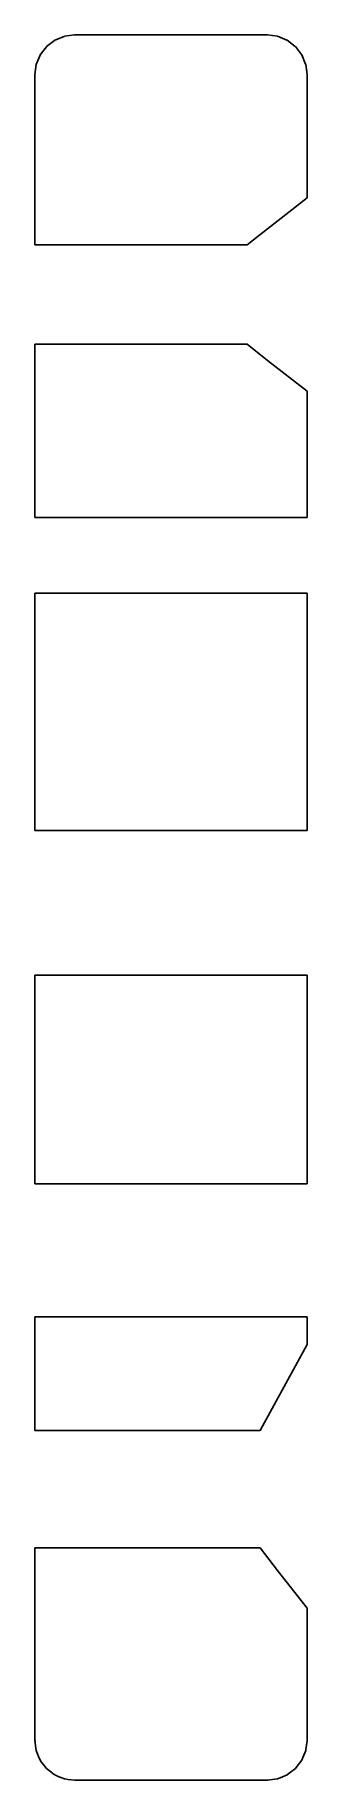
# Model space of a CAD drawing. Header units: metres. Extents: x 2.4 to 16, y -16 to 71.
import ezdxf

# ---------------------------------------------------------------- set-up
doc = ezdxf.new("R2010")
doc.units = ezdxf.units.M

msp = doc.modelspace()

# ---------------------------------------------------------------- linework, layer by layer
for p, q in [((2.986, 70.414), (3.386, 70.721)), ((3.386, 70.721), (3.4, 70.732)), ((3.4, 70.732), (3.866, 70.925)), ((3.866, 70.925), (3.882, 70.932)), ((3.882, 70.932), (4.382, 70.998)), ((4.382, 70.998), (4.4, 71)), ((4.4, 71), (4.548, 71)), ((4.548, 71), (13.983, 71)), ((13.983, 71), (14, 71)), ((14, 71), (14.019, 70.997)), ((14.019, 70.997), (14.518, 70.932)), ((14.518, 70.932), (14.982, 70.739)), ((14.982, 70.739), (15, 70.732)), ((15, 70.732), (15.399, 70.426)), ((2.468, 69.518), (2.661, 69.983)), ((2.661, 69.983), (2.668, 70)), ((2.668, 70), (2.975, 70.4)), ((2.975, 70.4), (2.986, 70.414)), ((15.399, 70.426), (15.414, 70.414)), ((15.414, 70.414), (15.72, 70.015)), ((15.72, 70.015), (15.732, 70)), ((15.732, 70), (15.924, 69.536)), ((2.4, 69), (2.402, 69.018)), ((2.4, 67.604), (2.4, 69)), ((2.402, 69.018), (2.468, 69.518)), ((15.924, 69.536), (15.932, 69.518)), ((15.932, 69.518), (15.997, 69.019)), ((15.997, 69.019), (16, 69)), ((16, 69), (16, 68.481)), ((16, 69), (16, 69)), ((16, 68.481), (16, 68.419)), ((16, 68.419), (16, 68.271)), ((16, 68.271), (16, 67.877)), ((16, 67.877), (16, 65.89)), ((2.4, 66.906), (2.4, 67.604)), ((2.4, 64.026), (2.4, 66.906)), ((16, 65.89), (16, 62.873)), ((2.4, 61.335), (2.4, 64.026)), ((16, 62.873), (13.631, 61.027)), ((2.4, 60.527), (2.4, 61.335)), ((13.631, 61.027), (13, 60.527)), ((5.516, 60.527), (2.4, 60.527)), ((13, 60.527), (5.516, 60.527)), ((2.4, 54.11), (2.4, 55.577)), ((2.4, 55.577), (9.884, 55.577)), ((9.884, 55.577), (13, 55.577)), ((13, 55.577), (14.016, 54.769)), ((2.4, 53.1), (2.4, 54.11)), ((14.016, 54.769), (16, 53.235)), ((2.4, 50.02), (2.4, 53.1)), ((16, 53.235), (16, 52.438)), ((16, 53.235), (16, 53.235)), ((16, 52.438), (16, 46.934)), ((2.4, 46.934), (2.4, 50.02)), ((8.309, 46.934), (2.4, 46.934)), ((16, 46.934), (8.309, 46.934)), ((2.4, 40.5), (2.4, 43.171)), ((2.4, 43.171), (10.091, 43.171)), ((10.091, 43.171), (16, 43.171)), ((16, 43.171), (16, 38.274)), ((2.4, 38.274), (2.4, 40.5)), ((2.4, 36.076), (2.4, 38.274)), ((16, 38.274), (16, 32.779)), ((2.4, 32.779), (2.4, 36.076)), ((2.4, 31.983), (2.4, 32.779)), ((16, 32.779), (16, 31.346)), ((16, 32.779), (16, 32.779)), ((2.4, 31.346), (2.4, 31.983)), ((13.749, 31.346), (2.4, 31.346)), ((16, 31.346), (13.749, 31.346)), ((2.4, 23.337), (2.4, 24.119)), ((2.4, 24.119), (4.651, 24.119)), ((4.651, 24.119), (16, 24.119)), ((16, 24.119), (16, 22.685)), ((2.4, 22.685), (2.4, 23.337)), ((2.4, 19.102), (2.4, 22.685)), ((16, 22.685), (16, 19.819)), ((16, 19.819), (16, 15.757)), ((2.4, 15.757), (2.4, 19.102)), ((2.4, 14.834), (2.4, 15.757)), ((16, 15.757), (16, 13.726)), ((16, 15.757), (16, 15.757)), ((2.4, 13.726), (2.4, 14.834)), ((5.589, 13.726), (2.4, 13.726)), ((16, 13.726), (5.589, 13.726)), ((2.4, 6.183), (2.4, 7.097)), ((2.4, 7.097), (12.811, 7.097)), ((12.811, 7.097), (16, 7.097)), ((16, 7.097), (16, 5.954)), ((16, 7.097), (16, 7.097)), ((2.4, 2.719), (2.4, 6.183)), ((16, 5.718), (13.77, 1.638)), ((16, 5.954), (16, 5.718)), ((2.4, 1.43), (2.4, 2.719)), ((12.454, 1.43), (2.4, 1.43)), ((13.656, 1.43), (12.454, 1.43)), ((13.77, 1.638), (13.656, 1.43)), ((2.4, -5.003), (2.4, -4.423)), ((2.4, -4.423), (10.324, -4.423)), ((2.4, -6.412), (2.4, -5.003)), ((10.324, -4.423), (13.656, -4.423)), ((13.656, -4.423), (14.524, -5.549)), ((14.524, -5.549), (16, -7.424)), ((2.4, -7.248), (2.4, -6.412)), ((2.4, -7.696), (2.4, -7.248)), ((2.4, -13.96), (2.4, -7.696)), ((16, -7.424), (16, -8.644)), ((16, -7.424), (16, -7.424)), ((16, -8.644), (16, -8.652)), ((16, -8.652), (16, -9.658)), ((16, -9.658), (16, -10.18)), ((16, -10.18), (16, -14)), ((2.4, -14), (2.4, -13.96)), ((2.401, -14.022), (2.4, -14)), ((2.409, -14.071), (2.401, -14.022)), ((2.419, -14.142), (2.409, -14.071)), ((2.447, -14.427), (2.419, -14.142)), ((2.468, -14.518), (2.447, -14.427)), ((2.529, -14.698), (2.468, -14.518)), ((2.584, -14.83), (2.529, -14.698)), ((15.932, -14.518), (15.785, -14.873)), ((15.94, -14.477), (15.932, -14.518)), ((15.998, -14.035), (15.94, -14.477)), ((16, -14), (15.998, -14.035)), ((2.668, -15), (2.584, -14.83)), ((2.719, -15.082), (2.668, -15)), ((2.806, -15.196), (2.719, -15.082)), ((2.986, -15.414), (2.806, -15.196)), ((3.207, -15.596), (2.986, -15.414)), ((3.321, -15.683), (3.207, -15.596)), ((15.109, -15.649), (15, -15.732)), ((15.414, -15.414), (15.109, -15.649)), ((15.498, -15.305), (15.414, -15.414)), ((15.732, -15), (15.498, -15.305)), ((15.785, -14.873), (15.732, -15)), ((3.4, -15.732), (3.321, -15.683)), ((3.572, -15.817), (3.4, -15.732)), ((3.704, -15.871), (3.572, -15.817)), ((3.882, -15.932), (3.704, -15.871)), ((3.976, -15.954), (3.882, -15.932)), ((4.049, -15.966), (3.976, -15.954)), ((4.4, -16), (4.049, -15.966)), ((5.661, -16), (4.4, -16)), ((14, -16), (5.661, -16)), ((14.044, -15.996), (14, -16)), ((14.136, -15.982), (14.044, -15.996)), ((14.518, -15.932), (14.136, -15.982)), ((14.644, -15.88), (14.518, -15.932)), ((15, -15.732), (14.644, -15.88))]:
    msp.add_line(p, q)

doc.saveas('drawing.dxf')
